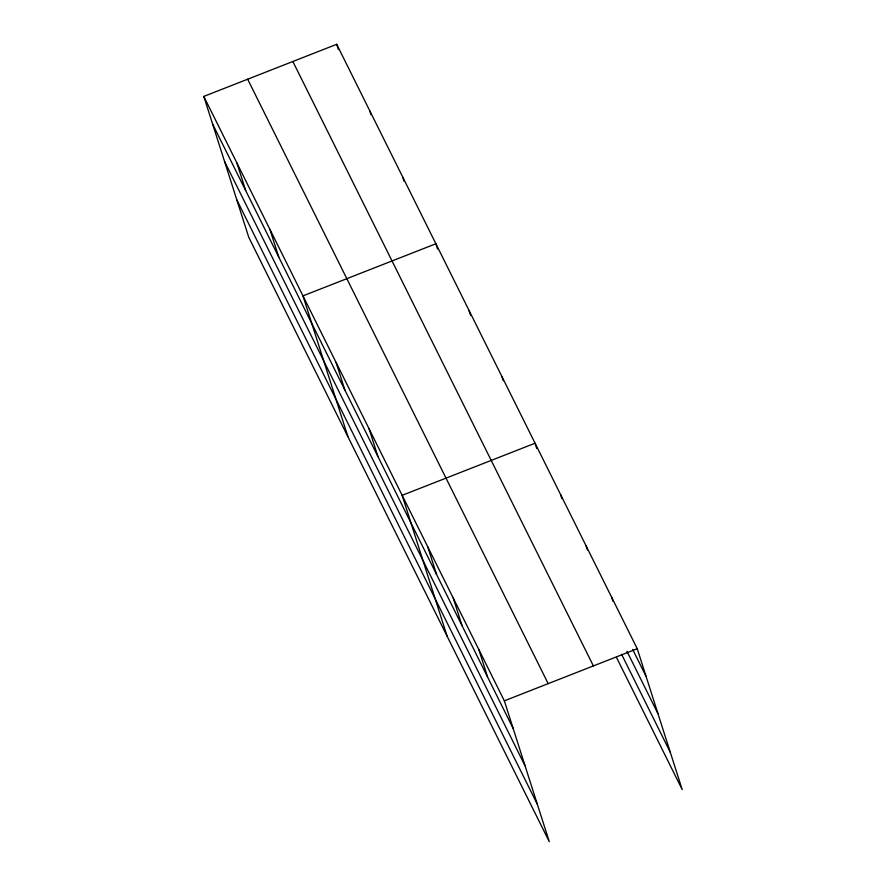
<?xml version="1.0" encoding="UTF-8"?>
<svg xmlns="http://www.w3.org/2000/svg" width="886" height="886" viewBox="0 0 886 886"><rect width="100%" height="100%" fill="white"/><g stroke="black" fill="none" stroke-linecap="round" stroke-linejoin="round"><path stroke-width="1.33" d="M203.802 96.408L504.333 700.837L549.287 841.7L248.756 237.271L203.802 96.408L336.713 44.3L637.244 648.729L682.198 789.592L616.512 657.478M504.333 700.837L637.244 648.729M632.682 649.46L646.06 676.372M626.967 651.343L657.988 713.728M621.618 654.366L670.27 752.225M292.856 61.499L593.387 665.929M247.659 79.219L548.19 683.638M212.618 124.051L513.16 728.48M224.546 161.418L525.077 765.836M236.828 199.904L537.37 804.333M611.694 597.352L612.957 601.295M586.155 545.975L587.418 549.929M560.605 494.598L561.868 498.552M536.739 448.482L535.066 443.221L402.155 495.329L447.109 636.192M502.008 376.738L503.259 380.681M468.949 310.244L470.621 315.516M437.562 249.021L435.89 243.761L302.979 295.869L347.932 436.732M402.831 177.278L404.094 181.22M369.772 110.783L371.035 114.737M336.713 44.3L338.397 49.561M478.794 649.46L487.61 677.103M453.244 598.083L462.06 625.726M427.694 546.706L436.521 574.35M369.097 428.846L377.912 456.489M336.038 362.363L344.853 389.995M269.92 229.385L278.736 257.029M236.861 162.902L245.677 190.534"/></g></svg>
